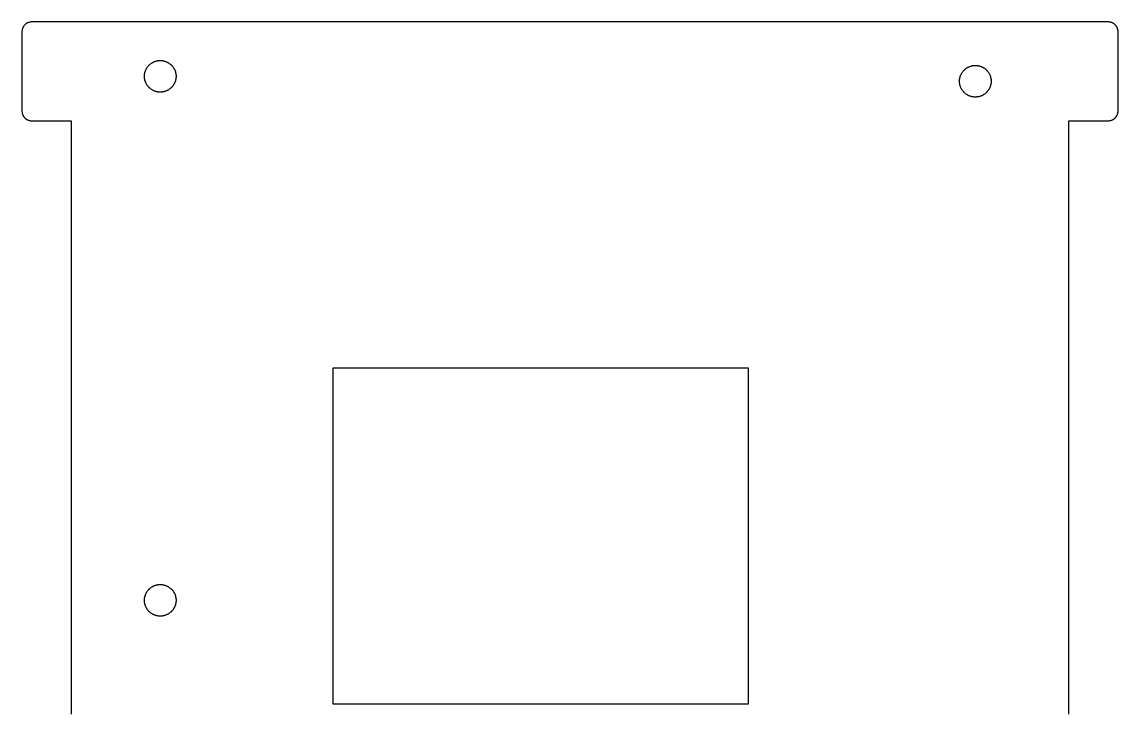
# Model space of a CAD drawing. Header units: metres. Extents: x -5 to 106, y 0 to 135.
# Drawn here: x -5 to 106, y 65.5 to 135 of the extents above; entities that cross this region are included whole.
import ezdxf

# ---------------------------------------------------------------- set-up
doc = ezdxf.new("R2010")
doc.units = ezdxf.units.M

msp = doc.modelspace()

# ---------------------------------------------------------------- linework, layer by layer
for p, q in [((-4.95117, 134.309), (-4.9707, 134.242)), ((-4.93359, 134.358), (-4.95117, 134.309)), ((-4.92676, 134.375), (-4.93359, 134.358)), ((-4.9209, 134.391), (-4.92676, 134.375)), ((-4.91309, 134.406), (-4.9209, 134.391)), ((-4.90625, 134.423), (-4.91309, 134.406)), ((-4.88281, 134.47), (-4.90625, 134.423)), ((-4.875, 134.484), (-4.88281, 134.47)), ((-4.86621, 134.5), (-4.875, 134.484)), ((-4.85742, 134.515), (-4.86621, 134.5)), ((-4.84766, 134.53), (-4.85742, 134.515)), ((-4.83887, 134.545), (-4.84766, 134.53)), ((-4.8291, 134.56), (-4.83887, 134.545)), ((-4.81934, 134.573), (-4.8291, 134.56)), ((-4.80859, 134.588), (-4.81934, 134.573)), ((-4.79883, 134.602), (-4.80859, 134.588)), ((-4.77734, 134.629), (-4.79883, 134.602)), ((-4.76562, 134.643), (-4.77734, 134.629)), ((-4.75488, 134.656), (-4.76562, 134.643)), ((-4.71973, 134.694), (-4.75488, 134.656)), ((-4.69434, 134.72), (-4.71973, 134.694)), ((-4.65625, 134.755), (-4.69434, 134.72)), ((-4.64258, 134.766), (-4.65625, 134.755)), ((-4.62891, 134.777), (-4.64258, 134.766)), ((-4.60156, 134.799), (-4.62891, 134.777)), ((-4.58789, 134.809), (-4.60156, 134.799)), ((-4.57324, 134.819), (-4.58789, 134.809)), ((-4.55957, 134.829), (-4.57324, 134.819)), ((-4.54492, 134.839), (-4.55957, 134.829)), ((-4.53027, 134.848), (-4.54492, 134.839)), ((-4.51465, 134.857), (-4.53027, 134.848)), ((-4.5, 134.866), (-4.51465, 134.857)), ((-4.48438, 134.875), (-4.5, 134.866)), ((-4.46973, 134.883), (-4.48438, 134.875)), ((-4.42285, 134.906), (-4.46973, 134.883)), ((-4.40625, 134.913), (-4.42285, 134.906)), ((-4.39062, 134.921), (-4.40625, 134.913)), ((-4.375, 134.927), (-4.39062, 134.921)), ((-4.3584, 134.934), (-4.375, 134.927)), ((-4.30859, 134.951), (-4.3584, 134.934)), ((-4.24219, 134.971), (-4.30859, 134.951)), ((-4.22461, 134.975), (-4.24219, 134.971)), ((-4.20801, 134.979), (-4.22461, 134.975)), ((-4.19043, 134.981), (-4.20801, 134.979)), ((-4.17383, 134.984), (-4.19043, 134.981)), ((-4.15625, 134.987), (-4.17383, 134.984)), ((-4.13965, 134.99), (-4.15625, 134.987)), ((-4.06934, 134.998), (-4.13965, 134.99)), ((-4.05273, 134.999), (-4.06934, 134.998)), ((-4.03516, 134.999), (-4.05273, 134.999)), ((-4.01758, 135), (-4.03516, 134.999)), ((104.968, 135), (-4.01758, 135)), ((104.985, 134.999), (104.968, 135)), ((105.002, 134.999), (104.985, 134.999)), ((105.02, 134.998), (105.002, 134.999)), ((105.072, 134.992), (105.02, 134.998)), ((105.089, 134.99), (105.072, 134.992)), ((105.124, 134.984), (105.089, 134.99)), ((105.141, 134.981), (105.124, 134.984)), ((105.158, 134.979), (105.141, 134.981)), ((105.175, 134.975), (105.158, 134.979)), ((105.192, 134.971), (105.175, 134.975)), ((105.259, 134.951), (105.192, 134.971)), ((105.309, 134.934), (105.259, 134.951)), ((105.324, 134.927), (105.309, 134.934)), ((105.341, 134.921), (105.324, 134.927)), ((105.356, 134.913), (105.341, 134.921)), ((105.373, 134.906), (105.356, 134.913)), ((105.42, 134.883), (105.373, 134.906)), ((105.435, 134.875), (105.42, 134.883)), ((105.45, 134.866), (105.435, 134.875)), ((105.465, 134.857), (105.45, 134.866)), ((105.479, 134.848), (105.465, 134.857)), ((105.495, 134.839), (105.479, 134.848)), ((105.509, 134.829), (105.495, 134.839)), ((105.523, 134.819), (105.509, 134.829)), ((105.538, 134.809), (105.523, 134.819)), ((105.552, 134.799), (105.538, 134.809)), ((105.579, 134.777), (105.552, 134.799)), ((105.593, 134.766), (105.579, 134.777)), ((105.606, 134.755), (105.593, 134.766)), ((105.645, 134.72), (105.606, 134.755)), ((105.657, 134.707), (105.645, 134.72)), ((105.669, 134.694), (105.657, 134.707)), ((105.682, 134.682), (105.669, 134.694)), ((105.705, 134.656), (105.682, 134.682)), ((105.716, 134.643), (105.705, 134.656)), ((105.728, 134.629), (105.716, 134.643)), ((105.749, 134.602), (105.728, 134.629)), ((105.759, 134.588), (105.749, 134.602)), ((105.77, 134.573), (105.759, 134.588)), ((105.779, 134.56), (105.77, 134.573)), ((105.789, 134.545), (105.779, 134.56)), ((105.798, 134.53), (105.789, 134.545)), ((105.808, 134.515), (105.798, 134.53)), ((105.816, 134.5), (105.808, 134.515)), ((105.824, 134.484), (105.816, 134.5)), ((105.833, 134.47), (105.824, 134.484)), ((105.856, 134.423), (105.833, 134.47)), ((105.863, 134.406), (105.856, 134.423)), ((105.877, 134.375), (105.863, 134.406)), ((105.884, 134.358), (105.877, 134.375)), ((105.901, 134.309), (105.884, 134.358)), ((105.916, 134.259), (105.901, 134.309)), ((105.92, 134.242), (105.916, 134.259)), ((-4.99902, 134.035), (-5, 134.018)), ((-5, 134.018), (-5, 125.982)), ((-4.99805, 134.069), (-4.99902, 134.053)), ((-4.99902, 134.053), (-4.99902, 134.035)), ((-4.99023, 134.14), (-4.99805, 134.069)), ((-4.9873, 134.156), (-4.99023, 134.14)), ((-4.98438, 134.174), (-4.9873, 134.156)), ((-4.98145, 134.19), (-4.98438, 134.174)), ((-4.97852, 134.208), (-4.98145, 134.19)), ((-4.97461, 134.225), (-4.97852, 134.208)), ((-4.9707, 134.242), (-4.97461, 134.225)), ((105.925, 134.225), (105.92, 134.242)), ((105.928, 134.208), (105.925, 134.225)), ((105.932, 134.19), (105.928, 134.208)), ((105.935, 134.174), (105.932, 134.19)), ((105.938, 134.156), (105.935, 134.174)), ((105.94, 134.14), (105.938, 134.156)), ((105.946, 134.087), (105.94, 134.14)), ((105.947, 134.069), (105.946, 134.087)), ((105.948, 134.053), (105.947, 134.069)), ((105.95, 134.018), (105.948, 134.053)), ((105.95, 125.982), (105.95, 134.018)), ((8.24902, 130.913), (8.27344, 130.926)), ((8.27344, 130.926), (8.29883, 130.938)), ((8.29883, 130.938), (8.34961, 130.962)), ((8.34961, 130.962), (8.40039, 130.983)), ((8.40039, 130.983), (8.42676, 130.994)), ((8.42676, 130.994), (8.45312, 131.004)), ((8.45312, 131.004), (8.53223, 131.03)), ((8.53223, 131.03), (8.55859, 131.038)), ((8.55859, 131.038), (8.58594, 131.046)), ((8.58594, 131.046), (8.61328, 131.053)), ((8.61328, 131.053), (8.63965, 131.059)), ((8.63965, 131.059), (8.66699, 131.065)), ((8.66699, 131.065), (8.69434, 131.07)), ((8.69434, 131.07), (8.72168, 131.076)), ((8.72168, 131.076), (8.75, 131.08)), ((8.75, 131.08), (8.80469, 131.088)), ((8.80469, 131.088), (8.83301, 131.091)), ((8.83301, 131.091), (8.86035, 131.094)), ((8.86035, 131.094), (8.88867, 131.096)), ((8.88867, 131.096), (8.91602, 131.098)), ((8.91602, 131.098), (8.97168, 131.1)), ((8.97168, 131.1), (9.02832, 131.1)), ((9.02832, 131.1), (9.08398, 131.098)), ((9.08398, 131.098), (9.11133, 131.096)), ((9.11133, 131.096), (9.13965, 131.094)), ((9.13965, 131.094), (9.16699, 131.091)), ((9.16699, 131.091), (9.19531, 131.088)), ((9.19531, 131.088), (9.25, 131.08)), ((9.25, 131.08), (9.27832, 131.076)), ((9.27832, 131.076), (9.30566, 131.07)), ((9.30566, 131.07), (9.33301, 131.065)), ((9.33301, 131.065), (9.36035, 131.059)), ((9.36035, 131.059), (9.38672, 131.053)), ((9.38672, 131.053), (9.41406, 131.046)), ((9.41406, 131.046), (9.44141, 131.038)), ((9.44141, 131.038), (9.46777, 131.03)), ((9.46777, 131.03), (9.54688, 131.004)), ((9.54688, 131.004), (9.57324, 130.994)), ((9.57324, 130.994), (9.59961, 130.983)), ((9.59961, 130.983), (9.65039, 130.962)), ((9.65039, 130.962), (9.70117, 130.938)), ((9.70117, 130.938), (9.72656, 130.926)), ((9.72656, 130.926), (9.75098, 130.913)), ((7.42969, 129.806), (7.43457, 129.833)), ((7.43457, 129.833), (7.44141, 129.86)), ((7.44141, 129.86), (7.44727, 129.887)), ((7.44727, 129.887), (7.4541, 129.914)), ((7.4541, 129.914), (7.46191, 129.941)), ((7.46191, 129.941), (7.46973, 129.968)), ((7.46973, 129.968), (7.49609, 130.047)), ((7.49609, 130.047), (7.50586, 130.073)), ((7.50586, 130.073), (7.5166, 130.1)), ((7.5166, 130.1), (7.53809, 130.15)), ((7.53809, 130.15), (7.56152, 130.201)), ((7.56152, 130.201), (7.57422, 130.227)), ((7.57422, 130.227), (7.58691, 130.251)), ((7.58691, 130.251), (7.61426, 130.3)), ((7.61426, 130.3), (7.62891, 130.324)), ((7.62891, 130.324), (7.6582, 130.371)), ((7.6582, 130.371), (7.68945, 130.418)), ((7.68945, 130.418), (7.73926, 130.485)), ((7.73926, 130.485), (7.79199, 130.55)), ((7.79199, 130.55), (7.81055, 130.57)), ((7.81055, 130.57), (7.83008, 130.591)), ((7.83008, 130.591), (7.84863, 130.611)), ((7.84863, 130.611), (7.86816, 130.632)), ((7.86816, 130.632), (7.88867, 130.651)), ((7.88867, 130.651), (7.90918, 130.67)), ((7.90918, 130.67), (7.92969, 130.689)), ((7.92969, 130.689), (7.9502, 130.708)), ((7.9502, 130.708), (8.01465, 130.761)), ((8.01465, 130.761), (8.08203, 130.811)), ((8.08203, 130.811), (8.12891, 130.842)), ((8.12891, 130.842), (8.17578, 130.871)), ((8.17578, 130.871), (8.2002, 130.886)), ((8.2002, 130.886), (8.24902, 130.913)), ((9.75098, 130.913), (9.7998, 130.886)), ((9.7998, 130.886), (9.82422, 130.871)), ((9.82422, 130.871), (9.87109, 130.842)), ((9.87109, 130.842), (9.91797, 130.811)), ((9.91797, 130.811), (9.98535, 130.761)), ((9.98535, 130.761), (10.0498, 130.708)), ((10.0498, 130.708), (10.0703, 130.689)), ((10.0703, 130.689), (10.0908, 130.67)), ((10.0908, 130.67), (10.1113, 130.651)), ((10.1113, 130.651), (10.1318, 130.632)), ((10.1318, 130.632), (10.1514, 130.611)), ((10.1514, 130.611), (10.1699, 130.591)), ((10.1699, 130.591), (10.1895, 130.57)), ((10.1895, 130.57), (10.208, 130.55)), ((10.208, 130.55), (10.2607, 130.485)), ((10.2607, 130.485), (10.3105, 130.418)), ((10.3105, 130.418), (10.3418, 130.371)), ((10.3418, 130.371), (10.3711, 130.324)), ((10.3711, 130.324), (10.3857, 130.3)), ((10.3857, 130.3), (10.4131, 130.251)), ((10.4131, 130.251), (10.4258, 130.227)), ((10.4258, 130.227), (10.4385, 130.201)), ((10.4385, 130.201), (10.4619, 130.15)), ((10.4619, 130.15), (10.4834, 130.1)), ((10.4834, 130.1), (10.4941, 130.073)), ((10.4941, 130.073), (10.5039, 130.047)), ((10.5039, 130.047), (10.5303, 129.968)), ((10.5303, 129.968), (10.5381, 129.941)), ((10.5381, 129.941), (10.5459, 129.914)), ((10.5459, 129.914), (10.5527, 129.887)), ((10.5527, 129.887), (10.5586, 129.86)), ((10.5586, 129.86), (10.5654, 129.833)), ((10.5654, 129.833), (10.5703, 129.806)), ((90.1143, 129.8), (90.1289, 129.824)), ((90.1289, 129.824), (90.1582, 129.871)), ((90.1582, 129.871), (90.1895, 129.918)), ((90.1895, 129.918), (90.2393, 129.985)), ((90.2393, 129.985), (90.292, 130.05)), ((90.292, 130.05), (90.3105, 130.07)), ((90.3105, 130.07), (90.3301, 130.091)), ((90.3301, 130.091), (90.3486, 130.111)), ((90.3486, 130.111), (90.3682, 130.132)), ((90.3682, 130.132), (90.3887, 130.151)), ((90.3887, 130.151), (90.4092, 130.17)), ((90.4092, 130.17), (90.4297, 130.189)), ((90.4297, 130.189), (90.4502, 130.208)), ((90.4502, 130.208), (90.5146, 130.261)), ((90.5146, 130.261), (90.582, 130.311)), ((90.582, 130.311), (90.6289, 130.342)), ((90.6289, 130.342), (90.6758, 130.371)), ((90.6758, 130.371), (90.7002, 130.386)), ((90.7002, 130.386), (90.749, 130.413)), ((90.749, 130.413), (90.7734, 130.426)), ((90.7734, 130.426), (90.7988, 130.438)), ((90.7988, 130.438), (90.8496, 130.462)), ((90.8496, 130.462), (90.9004, 130.483)), ((90.9004, 130.483), (90.9268, 130.494)), ((90.9268, 130.494), (90.9531, 130.504)), ((90.9531, 130.504), (91.0322, 130.53)), ((91.0322, 130.53), (91.0586, 130.538)), ((91.0586, 130.538), (91.0859, 130.546)), ((91.0859, 130.546), (91.1133, 130.553)), ((91.1133, 130.553), (91.1396, 130.559)), ((91.1396, 130.559), (91.167, 130.565)), ((91.167, 130.565), (91.1943, 130.57)), ((91.1943, 130.57), (91.2217, 130.576)), ((91.2217, 130.576), (91.25, 130.58)), ((91.25, 130.58), (91.3047, 130.588)), ((91.3047, 130.588), (91.333, 130.591)), ((91.333, 130.591), (91.3604, 130.594)), ((91.3604, 130.594), (91.3887, 130.596)), ((91.3887, 130.596), (91.416, 130.598)), ((91.416, 130.598), (91.4717, 130.6)), ((91.4717, 130.6), (91.5283, 130.6)), ((91.5283, 130.6), (91.584, 130.598)), ((91.584, 130.598), (91.6113, 130.596)), ((91.6113, 130.596), (91.6396, 130.594)), ((91.6396, 130.594), (91.667, 130.591)), ((91.667, 130.591), (91.6953, 130.588)), ((91.6953, 130.588), (91.75, 130.58)), ((91.75, 130.58), (91.7783, 130.576)), ((91.7783, 130.576), (91.8057, 130.57)), ((91.8057, 130.57), (91.833, 130.565)), ((91.833, 130.565), (91.8604, 130.559)), ((91.8604, 130.559), (91.8867, 130.553)), ((91.8867, 130.553), (91.9141, 130.546)), ((91.9141, 130.546), (91.9414, 130.538)), ((91.9414, 130.538), (91.9678, 130.53)), ((91.9678, 130.53), (92.0469, 130.504)), ((92.0469, 130.504), (92.0732, 130.494)), ((92.0732, 130.494), (92.0996, 130.483)), ((92.0996, 130.483), (92.1504, 130.462)), ((92.1504, 130.462), (92.2012, 130.438)), ((92.2012, 130.438), (92.2266, 130.426)), ((92.2266, 130.426), (92.251, 130.413)), ((92.251, 130.413), (92.2998, 130.386)), ((92.2998, 130.386), (92.3242, 130.371)), ((92.3242, 130.371), (92.3711, 130.342)), ((92.3711, 130.342), (92.418, 130.311)), ((92.418, 130.311), (92.4854, 130.261)), ((92.4854, 130.261), (92.5498, 130.208)), ((92.5498, 130.208), (92.5703, 130.189)), ((92.5703, 130.189), (92.5908, 130.17)), ((92.5908, 130.17), (92.6113, 130.151)), ((92.6113, 130.151), (92.6318, 130.132)), ((92.6318, 130.132), (92.6514, 130.111)), ((92.6514, 130.111), (92.6699, 130.091)), ((92.6699, 130.091), (92.6895, 130.07)), ((92.6895, 130.07), (92.708, 130.05)), ((92.708, 130.05), (92.7607, 129.985)), ((92.7607, 129.985), (92.8105, 129.918)), ((92.8105, 129.918), (92.8418, 129.871)), ((92.8418, 129.871), (92.8711, 129.824)), ((92.8711, 129.824), (92.8857, 129.8)), ((7.40039, 129.528), (7.40234, 129.584)), ((7.40039, 129.472), (7.40039, 129.528)), ((7.40234, 129.416), (7.40039, 129.472)), ((7.40234, 129.584), (7.4043, 129.611)), ((7.4043, 129.389), (7.40234, 129.416)), ((7.4043, 129.611), (7.40625, 129.64)), ((7.40625, 129.36), (7.4043, 129.389)), ((7.40625, 129.64), (7.40918, 129.667)), ((7.40918, 129.333), (7.40625, 129.36)), ((7.40918, 129.667), (7.41211, 129.695)), ((7.41211, 129.305), (7.40918, 129.333)), ((7.41211, 129.695), (7.41992, 129.75)), ((7.41992, 129.25), (7.41211, 129.305)), ((7.41992, 129.75), (7.42383, 129.778)), ((7.42383, 129.222), (7.41992, 129.25)), ((7.42383, 129.778), (7.42969, 129.806)), ((7.42969, 129.194), (7.42383, 129.222)), ((7.43457, 129.167), (7.42969, 129.194)), ((7.44141, 129.14), (7.43457, 129.167)), ((7.44727, 129.113), (7.44141, 129.14)), ((7.4541, 129.086), (7.44727, 129.113)), ((7.46191, 129.059), (7.4541, 129.086)), ((7.46973, 129.032), (7.46191, 129.059)), ((7.49609, 128.953), (7.46973, 129.032)), ((7.50586, 128.927), (7.49609, 128.953)), ((7.5166, 128.9), (7.50586, 128.927)), ((7.53809, 128.85), (7.5166, 128.9)), ((7.56152, 128.799), (7.53809, 128.85)), ((7.57422, 128.773), (7.56152, 128.799)), ((7.58691, 128.749), (7.57422, 128.773)), ((7.61426, 128.7), (7.58691, 128.749)), ((10.4131, 128.749), (10.3857, 128.7)), ((10.4258, 128.773), (10.4131, 128.749)), ((10.4385, 128.799), (10.4258, 128.773)), ((10.4619, 128.85), (10.4385, 128.799)), ((10.4834, 128.9), (10.4619, 128.85)), ((10.4941, 128.927), (10.4834, 128.9)), ((10.5039, 128.953), (10.4941, 128.927)), ((10.5303, 129.032), (10.5039, 128.953)), ((10.5381, 129.059), (10.5303, 129.032)), ((10.5459, 129.086), (10.5381, 129.059)), ((10.5527, 129.113), (10.5459, 129.086)), ((10.5586, 129.14), (10.5527, 129.113)), ((10.5654, 129.167), (10.5586, 129.14)), ((10.5703, 129.194), (10.5654, 129.167)), ((10.5703, 129.806), (10.5762, 129.778)), ((10.5762, 129.222), (10.5703, 129.194)), ((10.5762, 129.778), (10.5801, 129.75)), ((10.5801, 129.25), (10.5762, 129.222)), ((10.5801, 129.75), (10.5879, 129.695)), ((10.5879, 129.305), (10.5801, 129.25)), ((10.5879, 129.695), (10.5908, 129.667)), ((10.5908, 129.333), (10.5879, 129.305)), ((10.5908, 129.667), (10.5938, 129.64)), ((10.5938, 129.36), (10.5908, 129.333)), ((10.5938, 129.64), (10.5957, 129.611)), ((10.5957, 129.389), (10.5938, 129.36)), ((10.5957, 129.611), (10.5977, 129.584)), ((10.5977, 129.416), (10.5957, 129.389)), ((10.5977, 129.584), (10.5996, 129.528)), ((10.5996, 129.472), (10.5977, 129.416)), ((10.5996, 129.528), (10.5996, 129.472)), ((89.9004, 129.028), (89.9023, 129.084)), ((89.9004, 128.972), (89.9004, 129.028)), ((89.9023, 128.916), (89.9004, 128.972)), ((89.9023, 129.084), (89.9043, 129.111)), ((89.9043, 128.889), (89.9023, 128.916)), ((89.9043, 129.111), (89.9062, 129.14)), ((89.9062, 128.86), (89.9043, 128.889)), ((89.9062, 129.14), (89.9092, 129.167)), ((89.9092, 128.833), (89.9062, 128.86)), ((89.9092, 129.167), (89.9121, 129.195)), ((89.9121, 128.805), (89.9092, 128.833)), ((89.9121, 129.195), (89.9199, 129.25)), ((89.9199, 128.75), (89.9121, 128.805)), ((89.9199, 129.25), (89.9238, 129.278)), ((89.9238, 128.722), (89.9199, 128.75)), ((89.9238, 129.278), (89.9297, 129.306)), ((89.9297, 128.694), (89.9238, 128.722)), ((89.9297, 129.306), (89.9346, 129.333)), ((89.9346, 129.333), (89.9414, 129.36)), ((89.9414, 129.36), (89.9473, 129.387)), ((89.9473, 129.387), (89.9541, 129.414)), ((89.9541, 129.414), (89.9619, 129.441)), ((89.9619, 129.441), (89.9697, 129.468)), ((89.9697, 129.468), (89.9961, 129.547)), ((89.9961, 129.547), (90.0059, 129.573)), ((90.0059, 129.573), (90.0166, 129.6)), ((90.0166, 129.6), (90.0381, 129.65)), ((90.0381, 129.65), (90.0615, 129.701)), ((90.0615, 129.701), (90.0742, 129.727)), ((90.0742, 129.727), (90.0869, 129.751)), ((90.0869, 129.751), (90.1143, 129.8)), ((92.8857, 129.8), (92.9131, 129.751)), ((92.9131, 129.751), (92.9258, 129.727)), ((92.9258, 129.727), (92.9385, 129.701)), ((92.9385, 129.701), (92.9619, 129.65)), ((92.9619, 129.65), (92.9834, 129.6)), ((92.9834, 129.6), (92.9941, 129.573)), ((92.9941, 129.573), (93.0039, 129.547)), ((93.0039, 129.547), (93.0303, 129.468)), ((93.0303, 129.468), (93.0381, 129.441)), ((93.0381, 129.441), (93.0459, 129.414)), ((93.0459, 129.414), (93.0527, 129.387)), ((93.0527, 129.387), (93.0586, 129.36)), ((93.0586, 129.36), (93.0654, 129.333)), ((93.0654, 129.333), (93.0703, 129.306)), ((93.0703, 129.306), (93.0762, 129.278)), ((93.0762, 128.722), (93.0703, 128.694)), ((93.0762, 129.278), (93.0801, 129.25)), ((93.0801, 128.75), (93.0762, 128.722)), ((93.0801, 129.25), (93.0879, 129.195)), ((93.0879, 128.805), (93.0801, 128.75)), ((93.0879, 129.195), (93.0908, 129.167)), ((93.0908, 128.833), (93.0879, 128.805)), ((93.0908, 129.167), (93.0938, 129.14)), ((93.0938, 128.86), (93.0908, 128.833)), ((93.0938, 129.14), (93.0957, 129.111)), ((93.0957, 128.889), (93.0938, 128.86)), ((93.0957, 129.111), (93.0977, 129.084)), ((93.0977, 128.916), (93.0957, 128.889)), ((93.0977, 129.084), (93.0996, 129.028)), ((93.0996, 128.972), (93.0977, 128.916)), ((93.0996, 129.028), (93.0996, 128.972)), ((7.62891, 128.676), (7.61426, 128.7)), ((7.6582, 128.629), (7.62891, 128.676)), ((7.68945, 128.582), (7.6582, 128.629)), ((7.73926, 128.515), (7.68945, 128.582)), ((7.79199, 128.45), (7.73926, 128.515)), ((7.81055, 128.43), (7.79199, 128.45)), ((7.83008, 128.409), (7.81055, 128.43)), ((7.84863, 128.389), (7.83008, 128.409)), ((7.86816, 128.368), (7.84863, 128.389)), ((7.88867, 128.349), (7.86816, 128.368)), ((7.90918, 128.33), (7.88867, 128.349)), ((7.92969, 128.311), (7.90918, 128.33)), ((7.9502, 128.292), (7.92969, 128.311)), ((8.01465, 128.239), (7.9502, 128.292)), ((8.08203, 128.189), (8.01465, 128.239)), ((8.12891, 128.158), (8.08203, 128.189)), ((8.17578, 128.129), (8.12891, 128.158)), ((8.2002, 128.114), (8.17578, 128.129)), ((8.24902, 128.087), (8.2002, 128.114)), ((8.27344, 128.074), (8.24902, 128.087)), ((8.29883, 128.062), (8.27344, 128.074)), ((8.34961, 128.038), (8.29883, 128.062)), ((8.40039, 128.017), (8.34961, 128.038)), ((8.42676, 128.006), (8.40039, 128.017)), ((8.45312, 127.996), (8.42676, 128.006)), ((8.53223, 127.97), (8.45312, 127.996)), ((8.55859, 127.962), (8.53223, 127.97)), ((8.58594, 127.954), (8.55859, 127.962)), ((8.61328, 127.947), (8.58594, 127.954)), ((8.63965, 127.941), (8.61328, 127.947)), ((8.66699, 127.935), (8.63965, 127.941)), ((8.69434, 127.93), (8.66699, 127.935)), ((8.72168, 127.924), (8.69434, 127.93)), ((8.75, 127.92), (8.72168, 127.924)), ((8.80469, 127.912), (8.75, 127.92)), ((8.83301, 127.909), (8.80469, 127.912)), ((8.86035, 127.906), (8.83301, 127.909)), ((8.88867, 127.904), (8.86035, 127.906)), ((8.91602, 127.902), (8.88867, 127.904)), ((8.97168, 127.9), (8.91602, 127.902)), ((9.02832, 127.9), (8.97168, 127.9)), ((9.08398, 127.902), (9.02832, 127.9)), ((9.11133, 127.904), (9.08398, 127.902)), ((9.13965, 127.906), (9.11133, 127.904)), ((9.16699, 127.909), (9.13965, 127.906)), ((9.19531, 127.912), (9.16699, 127.909)), ((9.25, 127.92), (9.19531, 127.912)), ((9.27832, 127.924), (9.25, 127.92)), ((9.30566, 127.93), (9.27832, 127.924)), ((9.33301, 127.935), (9.30566, 127.93)), ((9.36035, 127.941), (9.33301, 127.935)), ((9.38672, 127.947), (9.36035, 127.941)), ((9.41406, 127.954), (9.38672, 127.947)), ((9.44141, 127.962), (9.41406, 127.954)), ((9.46777, 127.97), (9.44141, 127.962)), ((9.54688, 127.996), (9.46777, 127.97)), ((9.57324, 128.006), (9.54688, 127.996)), ((9.59961, 128.017), (9.57324, 128.006)), ((9.65039, 128.038), (9.59961, 128.017)), ((9.70117, 128.062), (9.65039, 128.038)), ((9.72656, 128.074), (9.70117, 128.062)), ((9.75098, 128.087), (9.72656, 128.074)), ((9.7998, 128.114), (9.75098, 128.087)), ((9.82422, 128.129), (9.7998, 128.114)), ((9.87109, 128.158), (9.82422, 128.129)), ((9.91797, 128.189), (9.87109, 128.158)), ((9.98535, 128.239), (9.91797, 128.189)), ((10.0498, 128.292), (9.98535, 128.239)), ((10.0703, 128.311), (10.0498, 128.292)), ((10.0908, 128.33), (10.0703, 128.311)), ((10.1113, 128.349), (10.0908, 128.33)), ((10.1318, 128.368), (10.1113, 128.349)), ((10.1514, 128.389), (10.1318, 128.368)), ((10.1699, 128.409), (10.1514, 128.389)), ((10.1895, 128.43), (10.1699, 128.409)), ((10.208, 128.45), (10.1895, 128.43)), ((10.2607, 128.515), (10.208, 128.45)), ((10.3105, 128.582), (10.2607, 128.515)), ((10.3418, 128.629), (10.3105, 128.582)), ((10.3711, 128.676), (10.3418, 128.629)), ((10.3857, 128.7), (10.3711, 128.676)), ((89.9346, 128.667), (89.9297, 128.694)), ((89.9414, 128.64), (89.9346, 128.667)), ((89.9473, 128.613), (89.9414, 128.64)), ((89.9541, 128.586), (89.9473, 128.613)), ((89.9619, 128.559), (89.9541, 128.586)), ((89.9697, 128.532), (89.9619, 128.559)), ((89.9961, 128.453), (89.9697, 128.532)), ((90.0059, 128.427), (89.9961, 128.453)), ((90.0166, 128.4), (90.0059, 128.427)), ((90.0381, 128.35), (90.0166, 128.4)), ((90.0615, 128.299), (90.0381, 128.35)), ((90.0742, 128.273), (90.0615, 128.299)), ((90.0869, 128.249), (90.0742, 128.273)), ((90.1143, 128.2), (90.0869, 128.249)), ((90.1289, 128.176), (90.1143, 128.2)), ((90.1582, 128.129), (90.1289, 128.176)), ((90.1895, 128.082), (90.1582, 128.129)), ((90.2393, 128.015), (90.1895, 128.082)), ((90.292, 127.95), (90.2393, 128.015)), ((90.3105, 127.93), (90.292, 127.95)), ((90.3301, 127.909), (90.3105, 127.93)), ((90.3486, 127.889), (90.3301, 127.909)), ((90.3682, 127.868), (90.3486, 127.889)), ((90.3887, 127.849), (90.3682, 127.868)), ((90.4092, 127.83), (90.3887, 127.849)), ((90.4297, 127.811), (90.4092, 127.83)), ((90.4502, 127.792), (90.4297, 127.811)), ((90.5146, 127.739), (90.4502, 127.792)), ((90.582, 127.689), (90.5146, 127.739)), ((90.6289, 127.658), (90.582, 127.689)), ((90.6758, 127.629), (90.6289, 127.658)), ((90.7002, 127.614), (90.6758, 127.629)), ((90.749, 127.587), (90.7002, 127.614)), ((92.2998, 127.614), (92.251, 127.587)), ((92.3242, 127.629), (92.2998, 127.614)), ((92.3711, 127.658), (92.3242, 127.629)), ((92.418, 127.689), (92.3711, 127.658)), ((92.4854, 127.739), (92.418, 127.689)), ((92.5498, 127.792), (92.4854, 127.739)), ((92.5703, 127.811), (92.5498, 127.792)), ((92.5908, 127.83), (92.5703, 127.811)), ((92.6113, 127.849), (92.5908, 127.83)), ((92.6318, 127.868), (92.6113, 127.849)), ((92.6514, 127.889), (92.6318, 127.868)), ((92.6699, 127.909), (92.6514, 127.889)), ((92.6895, 127.93), (92.6699, 127.909)), ((92.708, 127.95), (92.6895, 127.93)), ((92.7607, 128.015), (92.708, 127.95)), ((92.8105, 128.082), (92.7607, 128.015)), ((92.8418, 128.129), (92.8105, 128.082)), ((92.8711, 128.176), (92.8418, 128.129)), ((92.8857, 128.2), (92.8711, 128.176)), ((92.9131, 128.249), (92.8857, 128.2)), ((92.9258, 128.273), (92.9131, 128.249)), ((92.9385, 128.299), (92.9258, 128.273)), ((92.9619, 128.35), (92.9385, 128.299)), ((92.9834, 128.4), (92.9619, 128.35)), ((92.9941, 128.427), (92.9834, 128.4)), ((93.0039, 128.453), (92.9941, 128.427)), ((93.0303, 128.532), (93.0039, 128.453)), ((93.0381, 128.559), (93.0303, 128.532)), ((93.0459, 128.586), (93.0381, 128.559)), ((93.0527, 128.613), (93.0459, 128.586)), ((93.0586, 128.64), (93.0527, 128.613)), ((93.0654, 128.667), (93.0586, 128.64)), ((93.0703, 128.694), (93.0654, 128.667)), ((90.7734, 127.574), (90.749, 127.587)), ((90.7988, 127.562), (90.7734, 127.574)), ((90.8496, 127.538), (90.7988, 127.562)), ((90.9004, 127.517), (90.8496, 127.538)), ((90.9268, 127.506), (90.9004, 127.517)), ((90.9531, 127.496), (90.9268, 127.506)), ((91.0322, 127.47), (90.9531, 127.496)), ((91.0586, 127.462), (91.0322, 127.47)), ((91.0859, 127.454), (91.0586, 127.462)), ((91.1133, 127.447), (91.0859, 127.454)), ((91.1396, 127.441), (91.1133, 127.447)), ((91.167, 127.435), (91.1396, 127.441)), ((91.1943, 127.43), (91.167, 127.435)), ((91.2217, 127.424), (91.1943, 127.43)), ((91.25, 127.42), (91.2217, 127.424)), ((91.3047, 127.412), (91.25, 127.42)), ((91.333, 127.409), (91.3047, 127.412)), ((91.3604, 127.406), (91.333, 127.409)), ((91.3887, 127.404), (91.3604, 127.406)), ((91.416, 127.402), (91.3887, 127.404)), ((91.4717, 127.4), (91.416, 127.402)), ((91.5283, 127.4), (91.4717, 127.4)), ((91.584, 127.402), (91.5283, 127.4)), ((91.6113, 127.404), (91.584, 127.402)), ((91.6396, 127.406), (91.6113, 127.404)), ((91.667, 127.409), (91.6396, 127.406)), ((91.6953, 127.412), (91.667, 127.409)), ((91.75, 127.42), (91.6953, 127.412)), ((91.7783, 127.424), (91.75, 127.42)), ((91.8057, 127.43), (91.7783, 127.424)), ((91.833, 127.435), (91.8057, 127.43)), ((91.8604, 127.441), (91.833, 127.435)), ((91.8867, 127.447), (91.8604, 127.441)), ((91.9141, 127.454), (91.8867, 127.447)), ((91.9414, 127.462), (91.9141, 127.454)), ((91.9678, 127.47), (91.9414, 127.462)), ((92.0469, 127.496), (91.9678, 127.47)), ((92.0732, 127.506), (92.0469, 127.496)), ((92.0996, 127.517), (92.0732, 127.506)), ((92.1504, 127.538), (92.0996, 127.517)), ((92.2012, 127.562), (92.1504, 127.538)), ((92.2266, 127.574), (92.2012, 127.562)), ((92.251, 127.587), (92.2266, 127.574)), ((-5, 125.982), (-4.99902, 125.965)), ((-4.99902, 125.965), (-4.99902, 125.947)), ((-4.99902, 125.947), (-4.99805, 125.931)), ((-4.99805, 125.931), (-4.99023, 125.86)), ((-4.99023, 125.86), (-4.9873, 125.844)), ((-4.9873, 125.844), (-4.98438, 125.826)), ((-4.98438, 125.826), (-4.98145, 125.81)), ((-4.98145, 125.81), (-4.97852, 125.792)), ((-4.97852, 125.792), (-4.97461, 125.775)), ((-4.97461, 125.775), (-4.9707, 125.758)), ((-4.9707, 125.758), (-4.95117, 125.691)), ((-4.95117, 125.691), (-4.93359, 125.642)), ((-4.93359, 125.642), (-4.92676, 125.625)), ((-4.92676, 125.625), (-4.9209, 125.609)), ((-4.9209, 125.609), (-4.91309, 125.594)), ((-4.91309, 125.594), (-4.90625, 125.577)), ((-4.90625, 125.577), (-4.88281, 125.53)), ((-4.88281, 125.53), (-4.875, 125.516)), ((-4.875, 125.516), (-4.86621, 125.5)), ((-4.86621, 125.5), (-4.85742, 125.485)), ((-4.85742, 125.485), (-4.84766, 125.47)), ((-4.84766, 125.47), (-4.83887, 125.455)), ((-4.83887, 125.455), (-4.8291, 125.44)), ((-4.8291, 125.44), (-4.81934, 125.427)), ((-4.81934, 125.427), (-4.80859, 125.412)), ((-4.80859, 125.412), (-4.79883, 125.398)), ((-4.79883, 125.398), (-4.77734, 125.371)), ((105.728, 125.371), (105.749, 125.398)), ((105.749, 125.398), (105.759, 125.412)), ((105.759, 125.412), (105.77, 125.427)), ((105.77, 125.427), (105.779, 125.44)), ((105.779, 125.44), (105.789, 125.455)), ((105.789, 125.455), (105.798, 125.47)), ((105.798, 125.47), (105.808, 125.485)), ((105.808, 125.485), (105.816, 125.5)), ((105.816, 125.5), (105.824, 125.516)), ((105.824, 125.516), (105.833, 125.53)), ((105.833, 125.53), (105.856, 125.577)), ((105.856, 125.577), (105.863, 125.594)), ((105.863, 125.594), (105.877, 125.625)), ((105.877, 125.625), (105.884, 125.642)), ((105.884, 125.642), (105.901, 125.691)), ((105.901, 125.691), (105.916, 125.741)), ((105.916, 125.741), (105.92, 125.758)), ((105.92, 125.758), (105.925, 125.775)), ((105.925, 125.775), (105.928, 125.792)), ((105.928, 125.792), (105.932, 125.81)), ((105.932, 125.81), (105.935, 125.826)), ((105.935, 125.826), (105.938, 125.844)), ((105.938, 125.844), (105.94, 125.86)), ((105.94, 125.86), (105.946, 125.913)), ((105.946, 125.913), (105.947, 125.931)), ((105.947, 125.931), (105.948, 125.947)), ((105.948, 125.947), (105.95, 125.982)), ((-4.77734, 125.371), (-4.76562, 125.357)), ((-4.76562, 125.357), (-4.75488, 125.344)), ((-4.75488, 125.344), (-4.71973, 125.306)), ((-4.71973, 125.306), (-4.69434, 125.28)), ((-4.69434, 125.28), (-4.65625, 125.245)), ((-4.65625, 125.245), (-4.64258, 125.234)), ((-4.64258, 125.234), (-4.62891, 125.223)), ((-4.62891, 125.223), (-4.60156, 125.201)), ((-4.60156, 125.201), (-4.58789, 125.191)), ((-4.58789, 125.191), (-4.57324, 125.181)), ((-4.57324, 125.181), (-4.55957, 125.171)), ((-4.55957, 125.171), (-4.54492, 125.161)), ((-4.54492, 125.161), (-4.53027, 125.152)), ((-4.53027, 125.152), (-4.51465, 125.143)), ((-4.51465, 125.143), (-4.5, 125.134)), ((-4.5, 125.134), (-4.48438, 125.125)), ((-4.48438, 125.125), (-4.46973, 125.117)), ((-4.46973, 125.117), (-4.42285, 125.094)), ((-4.42285, 125.094), (-4.40625, 125.087)), ((-4.40625, 125.087), (-4.39062, 125.079)), ((-4.39062, 125.079), (-4.375, 125.073)), ((-4.375, 125.073), (-4.3584, 125.066)), ((-4.3584, 125.066), (-4.30859, 125.049)), ((-4.30859, 125.049), (-4.24219, 125.029)), ((-4.24219, 125.029), (-4.22461, 125.025)), ((-4.22461, 125.025), (-4.20801, 125.021)), ((-4.20801, 125.021), (-4.19043, 125.019)), ((-4.19043, 125.019), (-4.17383, 125.016)), ((-4.17383, 125.016), (-4.15625, 125.013)), ((-4.15625, 125.013), (-4.13965, 125.01)), ((-4.13965, 125.01), (-4.06934, 125.002)), ((-4.06934, 125.002), (-4.05273, 125.001)), ((-4.05273, 125.001), (-4.03516, 125.001)), ((-4.03516, 125.001), (-4.01758, 125)), ((-4.01758, 125), (0, 125)), ((0, 125), (0, 65)), ((100.95, 65), (100.95, 125)), ((100.95, 125), (104.968, 125)), ((104.968, 125), (104.985, 125.001)), ((104.985, 125.001), (105.002, 125.001)), ((105.002, 125.001), (105.02, 125.002)), ((105.02, 125.002), (105.072, 125.008)), ((105.072, 125.008), (105.089, 125.01)), ((105.089, 125.01), (105.124, 125.016)), ((105.124, 125.016), (105.141, 125.019)), ((105.141, 125.019), (105.158, 125.021)), ((105.158, 125.021), (105.175, 125.025)), ((105.175, 125.025), (105.192, 125.029)), ((105.192, 125.029), (105.259, 125.049)), ((105.259, 125.049), (105.309, 125.066)), ((105.309, 125.066), (105.324, 125.073)), ((105.324, 125.073), (105.341, 125.079)), ((105.341, 125.079), (105.356, 125.087)), ((105.356, 125.087), (105.373, 125.094)), ((105.373, 125.094), (105.42, 125.117)), ((105.42, 125.117), (105.435, 125.125)), ((105.435, 125.125), (105.45, 125.134)), ((105.45, 125.134), (105.465, 125.143)), ((105.465, 125.143), (105.479, 125.152)), ((105.479, 125.152), (105.495, 125.161)), ((105.495, 125.161), (105.509, 125.171)), ((105.509, 125.171), (105.523, 125.181)), ((105.523, 125.181), (105.538, 125.191)), ((105.538, 125.191), (105.552, 125.201)), ((105.552, 125.201), (105.579, 125.223)), ((105.579, 125.223), (105.593, 125.234)), ((105.593, 125.234), (105.606, 125.245)), ((105.606, 125.245), (105.645, 125.28)), ((105.645, 125.28), (105.657, 125.293)), ((105.657, 125.293), (105.669, 125.306)), ((105.669, 125.306), (105.682, 125.318)), ((105.682, 125.318), (105.705, 125.344)), ((105.705, 125.344), (105.716, 125.357)), ((105.716, 125.357), (105.728, 125.371)), ((26.5, 66), (26.5, 100)), ((26.5, 100), (68.5, 100)), ((68.5, 100), (68.5, 66)), ((7.88867, 77.6514), (7.90918, 77.6699)), ((7.90918, 77.6699), (7.92969, 77.6895)), ((7.92969, 77.6895), (7.9502, 77.708)), ((7.9502, 77.708), (8.01465, 77.7607)), ((8.01465, 77.7607), (8.08203, 77.8105)), ((8.08203, 77.8105), (8.12891, 77.8418)), ((8.12891, 77.8418), (8.17578, 77.8711)), ((8.17578, 77.8711), (8.2002, 77.8857)), ((8.2002, 77.8857), (8.24902, 77.9131)), ((8.24902, 77.9131), (8.27344, 77.9258)), ((8.27344, 77.9258), (8.29883, 77.9385)), ((8.29883, 77.9385), (8.34961, 77.9619)), ((8.34961, 77.9619), (8.40039, 77.9834)), ((8.40039, 77.9834), (8.42676, 77.9941)), ((8.42676, 77.9941), (8.45312, 78.0039)), ((8.45312, 78.0039), (8.53223, 78.0303)), ((8.53223, 78.0303), (8.55859, 78.0381)), ((8.55859, 78.0381), (8.58594, 78.0459)), ((8.58594, 78.0459), (8.61328, 78.0527)), ((8.61328, 78.0527), (8.63965, 78.0586)), ((8.63965, 78.0586), (8.66699, 78.0654)), ((8.66699, 78.0654), (8.69434, 78.0703)), ((8.69434, 78.0703), (8.72168, 78.0762)), ((8.72168, 78.0762), (8.75, 78.0801)), ((8.75, 78.0801), (8.80469, 78.0879)), ((8.80469, 78.0879), (8.83301, 78.0908)), ((8.83301, 78.0908), (8.86035, 78.0938)), ((8.86035, 78.0938), (8.88867, 78.0957)), ((8.88867, 78.0957), (8.91602, 78.0977)), ((8.91602, 78.0977), (8.97168, 78.0996)), ((8.97168, 78.0996), (9.02832, 78.0996)), ((9.02832, 78.0996), (9.08398, 78.0977)), ((9.08398, 78.0977), (9.11133, 78.0957)), ((9.11133, 78.0957), (9.13965, 78.0938)), ((9.13965, 78.0938), (9.16699, 78.0908)), ((9.16699, 78.0908), (9.19531, 78.0879)), ((9.19531, 78.0879), (9.25, 78.0801)), ((9.25, 78.0801), (9.27832, 78.0762)), ((9.27832, 78.0762), (9.30566, 78.0703)), ((9.30566, 78.0703), (9.33301, 78.0654)), ((9.33301, 78.0654), (9.36035, 78.0586)), ((9.36035, 78.0586), (9.38672, 78.0527)), ((9.38672, 78.0527), (9.41406, 78.0459)), ((9.41406, 78.0459), (9.44141, 78.0381)), ((9.44141, 78.0381), (9.46777, 78.0303)), ((9.46777, 78.0303), (9.54688, 78.0039)), ((9.54688, 78.0039), (9.57324, 77.9941)), ((9.57324, 77.9941), (9.59961, 77.9834)), ((9.59961, 77.9834), (9.65039, 77.9619)), ((9.65039, 77.9619), (9.70117, 77.9385)), ((9.70117, 77.9385), (9.72656, 77.9258)), ((9.72656, 77.9258), (9.75098, 77.9131)), ((9.75098, 77.9131), (9.7998, 77.8857)), ((9.7998, 77.8857), (9.82422, 77.8711)), ((9.82422, 77.8711), (9.87109, 77.8418)), ((9.87109, 77.8418), (9.91797, 77.8105)), ((9.91797, 77.8105), (9.98535, 77.7607)), ((9.98535, 77.7607), (10.0498, 77.708)), ((10.0498, 77.708), (10.0703, 77.6895)), ((10.0703, 77.6895), (10.0908, 77.6699)), ((10.0908, 77.6699), (10.1113, 77.6514)), ((7.40039, 76.5283), (7.40234, 76.584)), ((7.40234, 76.584), (7.4043, 76.6113)), ((7.4043, 76.6113), (7.40625, 76.6396)), ((7.40625, 76.6396), (7.40918, 76.667)), ((7.40918, 76.667), (7.41211, 76.6953)), ((7.41211, 76.6953), (7.41992, 76.75)), ((7.41992, 76.75), (7.42383, 76.7783)), ((7.42383, 76.7783), (7.42969, 76.8057)), ((7.42969, 76.8057), (7.43457, 76.833)), ((7.43457, 76.833), (7.44141, 76.8604)), ((7.44141, 76.8604), (7.44727, 76.8867)), ((7.44727, 76.8867), (7.4541, 76.9141)), ((7.4541, 76.9141), (7.46191, 76.9414)), ((7.46191, 76.9414), (7.46973, 76.9678)), ((7.46973, 76.9678), (7.49609, 77.0469)), ((7.49609, 77.0469), (7.50586, 77.0732)), ((7.50586, 77.0732), (7.5166, 77.0996)), ((7.5166, 77.0996), (7.53809, 77.1504)), ((7.53809, 77.1504), (7.56152, 77.2012)), ((7.56152, 77.2012), (7.57422, 77.2266)), ((7.57422, 77.2266), (7.58691, 77.251)), ((7.58691, 77.251), (7.61426, 77.2998)), ((7.61426, 77.2998), (7.62891, 77.3242)), ((7.62891, 77.3242), (7.6582, 77.3711)), ((7.6582, 77.3711), (7.68945, 77.418)), ((7.68945, 77.418), (7.73926, 77.4854)), ((7.73926, 77.4854), (7.79199, 77.5498)), ((7.79199, 77.5498), (7.81055, 77.5703)), ((7.81055, 77.5703), (7.83008, 77.5908)), ((7.83008, 77.5908), (7.84863, 77.6113)), ((7.84863, 77.6113), (7.86816, 77.6318)), ((7.86816, 77.6318), (7.88867, 77.6514)), ((10.1113, 77.6514), (10.1318, 77.6318)), ((10.1318, 77.6318), (10.1514, 77.6113)), ((10.1514, 77.6113), (10.1699, 77.5908)), ((10.1699, 77.5908), (10.1895, 77.5703)), ((10.1895, 77.5703), (10.208, 77.5498)), ((10.208, 77.5498), (10.2607, 77.4854)), ((10.2607, 77.4854), (10.3105, 77.418)), ((10.3105, 77.418), (10.3418, 77.3711)), ((10.3418, 77.3711), (10.3711, 77.3242)), ((10.3711, 77.3242), (10.3857, 77.2998)), ((10.3857, 77.2998), (10.4131, 77.251)), ((10.4131, 77.251), (10.4258, 77.2266)), ((10.4258, 77.2266), (10.4385, 77.2012)), ((10.4385, 77.2012), (10.4619, 77.1504)), ((10.4619, 77.1504), (10.4834, 77.0996)), ((10.4834, 77.0996), (10.4941, 77.0732)), ((10.4941, 77.0732), (10.5039, 77.0469)), ((10.5039, 77.0469), (10.5303, 76.9678)), ((10.5303, 76.9678), (10.5381, 76.9414)), ((10.5381, 76.9414), (10.5459, 76.9141)), ((10.5459, 76.9141), (10.5527, 76.8867)), ((10.5527, 76.8867), (10.5586, 76.8604)), ((10.5586, 76.8604), (10.5654, 76.833)), ((10.5654, 76.833), (10.5703, 76.8057)), ((10.5703, 76.8057), (10.5762, 76.7783)), ((10.5762, 76.7783), (10.5801, 76.75)), ((10.5801, 76.75), (10.5879, 76.6953)), ((10.5879, 76.6953), (10.5908, 76.667)), ((10.5908, 76.667), (10.5938, 76.6396)), ((10.5938, 76.6396), (10.5957, 76.6113)), ((10.5957, 76.6113), (10.5977, 76.584)), ((10.5977, 76.584), (10.5996, 76.5283)), ((7.40039, 76.4717), (7.40039, 76.5283)), ((7.40234, 76.416), (7.40039, 76.4717)), ((7.4043, 76.3887), (7.40234, 76.416)), ((7.40625, 76.3604), (7.4043, 76.3887)), ((7.40918, 76.333), (7.40625, 76.3604)), ((7.41211, 76.3047), (7.40918, 76.333)), ((7.41992, 76.25), (7.41211, 76.3047)), ((7.42383, 76.2217), (7.41992, 76.25)), ((7.42969, 76.1943), (7.42383, 76.2217)), ((7.43457, 76.167), (7.42969, 76.1943)), ((7.44141, 76.1396), (7.43457, 76.167)), ((7.44727, 76.1133), (7.44141, 76.1396)), ((7.4541, 76.0859), (7.44727, 76.1133)), ((7.46191, 76.0586), (7.4541, 76.0859)), ((7.46973, 76.0322), (7.46191, 76.0586)), ((7.49609, 75.9531), (7.46973, 76.0322)), ((7.50586, 75.9268), (7.49609, 75.9531)), ((7.5166, 75.9004), (7.50586, 75.9268)), ((7.53809, 75.8496), (7.5166, 75.9004)), ((7.56152, 75.7988), (7.53809, 75.8496)), ((7.57422, 75.7734), (7.56152, 75.7988)), ((7.58691, 75.749), (7.57422, 75.7734)), ((7.61426, 75.7002), (7.58691, 75.749)), ((7.62891, 75.6758), (7.61426, 75.7002)), ((7.6582, 75.6289), (7.62891, 75.6758)), ((7.68945, 75.582), (7.6582, 75.6289)), ((7.73926, 75.5146), (7.68945, 75.582)), ((7.79199, 75.4502), (7.73926, 75.5146)), ((7.81055, 75.4297), (7.79199, 75.4502)), ((10.208, 75.4502), (10.1895, 75.4297)), ((10.2607, 75.5146), (10.208, 75.4502)), ((10.3105, 75.582), (10.2607, 75.5146)), ((10.3418, 75.6289), (10.3105, 75.582)), ((10.3711, 75.6758), (10.3418, 75.6289)), ((10.3857, 75.7002), (10.3711, 75.6758)), ((10.4131, 75.749), (10.3857, 75.7002)), ((10.4258, 75.7734), (10.4131, 75.749)), ((10.4385, 75.7988), (10.4258, 75.7734)), ((10.4619, 75.8496), (10.4385, 75.7988)), ((10.4834, 75.9004), (10.4619, 75.8496)), ((10.4941, 75.9268), (10.4834, 75.9004)), ((10.5039, 75.9531), (10.4941, 75.9268)), ((10.5303, 76.0322), (10.5039, 75.9531)), ((10.5381, 76.0586), (10.5303, 76.0322)), ((10.5459, 76.0859), (10.5381, 76.0586)), ((10.5527, 76.1133), (10.5459, 76.0859)), ((10.5586, 76.1396), (10.5527, 76.1133)), ((10.5654, 76.167), (10.5586, 76.1396)), ((10.5703, 76.1943), (10.5654, 76.167)), ((10.5762, 76.2217), (10.5703, 76.1943)), ((10.5801, 76.25), (10.5762, 76.2217)), ((10.5879, 76.3047), (10.5801, 76.25)), ((10.5908, 76.333), (10.5879, 76.3047)), ((10.5938, 76.3604), (10.5908, 76.333)), ((10.5957, 76.3887), (10.5938, 76.3604)), ((10.5977, 76.416), (10.5957, 76.3887)), ((10.5996, 76.4717), (10.5977, 76.416)), ((10.5996, 76.5283), (10.5996, 76.4717)), ((7.83008, 75.4092), (7.81055, 75.4297)), ((7.84863, 75.3887), (7.83008, 75.4092)), ((7.86816, 75.3682), (7.84863, 75.3887)), ((7.88867, 75.3486), (7.86816, 75.3682)), ((7.90918, 75.3301), (7.88867, 75.3486)), ((7.92969, 75.3105), (7.90918, 75.3301)), ((7.9502, 75.292), (7.92969, 75.3105)), ((8.01465, 75.2393), (7.9502, 75.292)), ((8.08203, 75.1895), (8.01465, 75.2393)), ((8.12891, 75.1582), (8.08203, 75.1895)), ((8.17578, 75.1289), (8.12891, 75.1582)), ((8.2002, 75.1143), (8.17578, 75.1289)), ((8.24902, 75.0869), (8.2002, 75.1143)), ((8.27344, 75.0742), (8.24902, 75.0869)), ((8.29883, 75.0615), (8.27344, 75.0742)), ((8.34961, 75.0381), (8.29883, 75.0615)), ((8.40039, 75.0166), (8.34961, 75.0381)), ((8.42676, 75.0059), (8.40039, 75.0166)), ((8.45312, 74.9961), (8.42676, 75.0059)), ((8.53223, 74.9697), (8.45312, 74.9961)), ((8.55859, 74.9619), (8.53223, 74.9697)), ((8.58594, 74.9541), (8.55859, 74.9619)), ((8.61328, 74.9473), (8.58594, 74.9541)), ((8.63965, 74.9414), (8.61328, 74.9473)), ((8.66699, 74.9346), (8.63965, 74.9414)), ((8.69434, 74.9297), (8.66699, 74.9346)), ((8.72168, 74.9238), (8.69434, 74.9297)), ((8.75, 74.9199), (8.72168, 74.9238)), ((8.80469, 74.9121), (8.75, 74.9199)), ((8.83301, 74.9092), (8.80469, 74.9121)), ((8.86035, 74.9062), (8.83301, 74.9092)), ((8.88867, 74.9043), (8.86035, 74.9062)), ((8.91602, 74.9023), (8.88867, 74.9043)), ((8.97168, 74.9004), (8.91602, 74.9023)), ((9.02832, 74.9004), (8.97168, 74.9004)), ((9.08398, 74.9023), (9.02832, 74.9004)), ((9.11133, 74.9043), (9.08398, 74.9023)), ((9.13965, 74.9062), (9.11133, 74.9043)), ((9.16699, 74.9092), (9.13965, 74.9062)), ((9.19531, 74.9121), (9.16699, 74.9092)), ((9.25, 74.9199), (9.19531, 74.9121)), ((9.27832, 74.9238), (9.25, 74.9199)), ((9.30566, 74.9297), (9.27832, 74.9238)), ((9.33301, 74.9346), (9.30566, 74.9297)), ((9.36035, 74.9414), (9.33301, 74.9346)), ((9.38672, 74.9473), (9.36035, 74.9414)), ((9.41406, 74.9541), (9.38672, 74.9473)), ((9.44141, 74.9619), (9.41406, 74.9541)), ((9.46777, 74.9697), (9.44141, 74.9619)), ((9.54688, 74.9961), (9.46777, 74.9697)), ((9.57324, 75.0059), (9.54688, 74.9961)), ((9.59961, 75.0166), (9.57324, 75.0059)), ((9.65039, 75.0381), (9.59961, 75.0166)), ((9.70117, 75.0615), (9.65039, 75.0381)), ((9.72656, 75.0742), (9.70117, 75.0615)), ((9.75098, 75.0869), (9.72656, 75.0742)), ((9.7998, 75.1143), (9.75098, 75.0869)), ((9.82422, 75.1289), (9.7998, 75.1143)), ((9.87109, 75.1582), (9.82422, 75.1289)), ((9.91797, 75.1895), (9.87109, 75.1582)), ((9.98535, 75.2393), (9.91797, 75.1895)), ((10.0498, 75.292), (9.98535, 75.2393)), ((10.0703, 75.3105), (10.0498, 75.292)), ((10.0908, 75.3301), (10.0703, 75.3105)), ((10.1113, 75.3486), (10.0908, 75.3301)), ((10.1318, 75.3682), (10.1113, 75.3486)), ((10.1514, 75.3887), (10.1318, 75.3682)), ((10.1699, 75.4092), (10.1514, 75.3887)), ((10.1895, 75.4297), (10.1699, 75.4092)), ((68.5, 66), (26.5, 66))]:
    msp.add_line(p, q)

doc.saveas('drawing.dxf')
